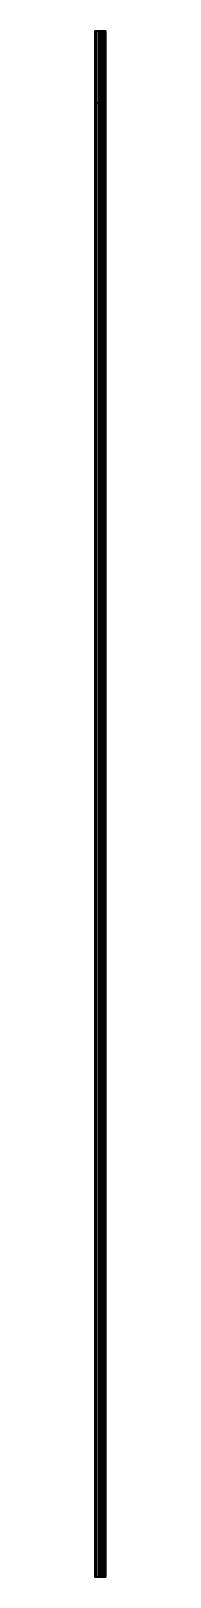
# Model space of a CAD drawing. Extents: x 358 to 401, y -5722 to 279.
import ezdxf

# ---------------------------------------------------------------- set-up
doc = ezdxf.new("R2010")
doc.units = 0
doc.layers.get('0').update_dxf_attribs({"linetype": 'CONTINUOUS'})
doc.layers.add('LAYER1', color=1, linetype='CONTINUOUS')

msp = doc.modelspace()

# ---------------------------------------------------------------- linework, layer by layer
at = {"extrusion": (0, -1, 1e-16)}
msp.add_lwpolyline([(389.9, 0, -0.414214), (391.4, -1.5), (391.4, -8.5, 1), (394.2, -8.5), (394.2, -1.5, -0.414214), (395.7, 0), (400.8, 0), (400.8, -1, -0.414214), (399.8, -2), (396.8, -2, 0.414214), (395.8, -3), (395.8, -8.5, -0.267949), (394.3, -11.1, 0.267949), (394.1, -11.5), (394.1, -16.5, 0.414214), (395.6, -18), (399.8, -18, -0.414214), (400.8, -19), (400.8, -35, -1), (398.9, -35), (398.9, -24), (396.3, -23), (396.3, -22), (398.9, -22), (398.9, -19.5), (380.8, -19.5), (380.8, -22), (383.3, -22), (383.3, -23), (380.8, -24), (380.8, -33.1, -1), (378.9, -33.1), (378.9, -18), (378.9, -6.5), (376.3, -5.5), (376.3, -4.5), (378.9, -4.5), (378.9, -2), (360.8, -2), (360.8, -4.5), (363.3, -4.5), (363.3, -5.5), (360.8, -6.5), (360.8, -16.3, -1), (359.3, -16.3), (359.3, -2), (358.1, -0.8), (358.1, 2), (359.3, 2), (359.3, 0), (361.8, 0), (362.3, -0.5), (377.3, -0.5), (377.8, 0), (380.3, 0), (380.3, -18), (390.1, -18, 0.414214), (391.6, -16.5), (391.6, -11.5, 0.267949), (391.3, -11.1, -0.267949), (389.8, -8.5), (389.8, -2), (389.3, -2, -0.414214), (388.3, -1), (388.3, 0)], format="xyb", close=True, dxfattribs=at)
msp.add_lwpolyline([(389.9, 0, -0.414214), (391.4, -1.5), (391.4, -8.5, 1), (394.2, -8.5), (394.2, -1.5, -0.414214), (395.7, 0), (400.8, 0), (400.8, -1, -0.414214), (399.8, -2), (396.8, -2, 0.414214), (395.8, -3), (395.8, -8.5, -0.267949), (394.3, -11.1, 0.267949), (394.1, -11.5), (394.1, -16.5, 0.414214), (395.6, -18), (399.8, -18, -0.414214), (400.8, -19), (400.8, -35, -1), (398.9, -35), (398.9, -24), (396.3, -23), (396.3, -22), (398.9, -22), (398.9, -19.5), (380.8, -19.5), (380.8, -22), (383.3, -22), (383.3, -23), (380.8, -24), (380.8, -33.1, -1), (378.9, -33.1), (378.9, -18), (378.9, -6.5), (376.3, -5.5), (376.3, -4.5), (378.9, -4.5), (378.9, -2), (360.8, -2), (360.8, -4.5), (363.3, -4.5), (363.3, -5.5), (360.8, -6.5), (360.8, -16.3, -1), (359.3, -16.3), (359.3, -2), (358.1, -0.8), (358.1, 2), (359.3, 2), (359.3, 0), (361.8, 0), (362.3, -0.5), (377.3, -0.5), (377.8, 0), (380.3, 0), (380.3, -18), (390.1, -18, 0.414214), (391.6, -16.5), (391.6, -11.5, 0.267949), (391.3, -11.1, -0.267949), (389.8, -8.5), (389.8, -2), (389.3, -2, -0.414214), (388.3, -1), (388.3, 0)], format="xyb", close=True, dxfattribs=at)
at = {"layer": 'LAYER1'}
for p, q in [((391, 278.5, -0.4), (388.6, -5721.5, -1.7)), ((391, -5721.5, -0.4), (391, 278.5, -0.4)), ((359.6, -5721.5, -16.8), (359.3, -5721.5, -16.3))]:
    msp.add_line(p, q, dxfattribs=at)
for points in [[(358.1, 278.5, -0.8), (359.3, 278.5, -2), (359.3, 278.5, 2), (358.1, 278.5, 2)], [(359.3, -5721.5, 2), (358.1, -5721.5, 2), (358.1, 278.5, 2), (359.3, 278.5, 2)], [(358.1, 278.5, -0.8), (359.3, 278.5, -2), (359.3, -5721.5, -9.1), (359.3, -5721.5, -2)], [(358.1, -5721.5, -0.8), (358.1, -5721.5, 2), (358.1, 278.5, 2), (358.1, 278.5, -0.8)], [(360.1, 278.5), (359.3, 278.5), (359.3, 278.5, -16.3), (360.1, 278.5, -17)], [(359.3, 278.5), (359.3, 278.5, 2), (359.3, -5721.5, 2), (359.3, -5721.5)], [(361.8, -5721.5), (359.3, -5721.5, 0), (359.3, 278.5), (361.8, 278.5)], [(359.3, -5721.5, -2), (359.3, -5721.5, -16.3), (359.3, 278.5, -16.3), (359.3, 278.5, -2)], [(359.3, 278.5, -16.3), (359.7, 278.5, -16.8), (359.6, -5721.5, -16.8), (359.3, -5721.5, -16.3)], [(359.6, -5721.5, -16.8), (359.7, -5721.5, -16.9), (359.7, 278.5, -16.8), (359.3, 278.5, -16.3)], [(359.3, 278.5, -16.3), (360.8, 278.5, -16.3), (360.8, 278.5, -2), (359.3, 278.5, -2)], [(360.1, 278.5, -17), (359.7, 278.5, -16.8), (359.4, 278.5, -16.3), (360.1, 278.5, -16.3)], [(359.7, 278.5, -16.8), (360.1, 278.5, -17), (360.1, -5721.5, -17), (359.7, -5721.5, -16.9)], [(361.8, 278.5, -2), (360.1, 278.5, -2), (360.1, 278.5), (361.8, 278.5)], [(360.8, 278.5, -2), (360.8, 278.5, -16.3), (360.1, 278.5, -17), (360.1, 278.5, -2)], [(360.1, 278.5, -17), (360.1, 278.5, -17), (360.1, 278.5, -16.3), (360.8, 278.5, -16.3)], [(360.1, 278.5, -17), (360.6, 278.5, -16.8), (360.8, 278.5, -16.3), (360.1, 278.5, -17)], [(360.1, 278.5, -17), (360.6, 278.5, -16.8), (360.6, -5721.5, -16.8), (360.4, -5721.5, -16.9)], [(360.1, -5721.5, -17), (360.4, -5721.5, -16.9), (360.4, 278.5, -16.9), (360.1, 278.5, -17)], [(360.7, 278.5, -16.7), (360.8, 278.5, -16.4), (360.8, 278.5, -16.3), (360.7, 278.5, -16.7)], [(360.8, 278.5, -6.5), (363.3, 278.5, -5.5), (363.3, 278.5, -4.5), (360.8, 278.5, -4.5)], [(360.8, 278.5, -4.5), (363.3, 278.5, -4.5), (363.3, -5721.5, -4.5), (360.8, -5721.5, -4.5)], [(360.8, -5721.5, -16.3), (360.8, -5721.5, -11.4), (360.8, 278.5, -11.4), (360.8, 278.5, -16.3)], [(360.8, 278.5, -11.4), (360.8, 278.5, -6.5), (360.8, -5721.5, -6.5), (360.8, -5721.5, -11.4)], [(378.9, 278.5, -2), (360.8, 278.5, -2), (360.8, -5721.5, -2), (378.9, -5721.5, -2)], [(360.8, -5721.5, -6.5), (363.3, -5721.5, -5.5), (360.8, 278.5, -6.5), (363.3, 278.5, -5.5)], [(360.8, -5721.5, -4.5), (360.8, -5721.5, -2), (360.8, 278.5, -2), (360.8, 278.5, -4.5)], [(360.8, -5721.5, -2), (377.8, -5721.5, -2), (377.3, 278.5, -0.5), (362.3, 278.5, -0.5)], [(362.3, 278.5, -0.5), (361.8, 278.5), (361.8, 278.5, -2), (362.3, 278.5, -2)], [(362.3, -5721.5, -0.5), (361.8, -5721.5), (361.8, 278.5), (362.3, 278.5, -0.5)], [(362.3, 278.5, -2), (361.8, 278.5, -2), (361.8, 278.5), (362.3, 278.5, -0.5)], [(377.3, 278.5, -2), (377.3, 278.5, -0.5), (362.3, 278.5, -0.5), (362.3, 278.5, -2)], [(362.3, 278.5, -0.5), (369.8, 278.5, -0.5), (369.8, -5721.5, -0.5), (362.3, -5721.5, -0.5)], [(377.3, 278.5, -2), (377.3, 278.5, -0.5), (362.3, 278.5, -0.5), (362.3, 278.5, -2)], [(363.3, -5721.5, -5.5), (363.3, -5721.5, -4.5), (363.3, 278.5, -4.5), (363.3, 278.5, -5.5)], [(369.8, -5721.5, -0.5), (377.3, -5721.5, -0.5), (377.3, 278.5, -0.5), (369.8, 278.5, -0.5)], [(377.3, -5721.5, -0.5), (369.8, -5721.5, -0.5), (369.8, 278.5, -0.5), (377.3, 278.5, -0.5)], [(378.9, 278.5, -6.5), (378.9, 278.5, -4.5), (376.3, 278.5, -4.5), (376.3, 278.5, -5.5)], [(376.3, 278.5, -5.5), (376.3, 278.5, -4.5), (376.3, -5721.5, -4.5), (376.3, -5721.5, -5.5)], [(378.9, -5721.5, -6.5), (376.3, -5721.5, -5.5), (376.3, 278.5, -5.5), (378.9, 278.5, -6.5)], [(376.3, 278.5, -4.5), (378.9, 278.5, -4.5), (378.9, -5721.5, -4.5), (376.3, -5721.5, -4.5)], [(376.3, 278.5, -5.5), (378.9, 278.5, -6.5), (378.9, 278.5, -4.5), (376.3, 278.5, -4.5)], [(376.3, 278.5, -5.5), (376.3, 278.5, -4.5), (376.3, -5721.5, -4.5), (376.3, -5721.5, -5.5)], [(378.9, -5721.5, -6.5), (376.3, -5721.5, -5.5), (376.3, 278.5, -5.5), (378.9, 278.5, -6.5)], [(376.3, 278.5, -4.5), (378.9, 278.5, -4.5), (378.9, -5721.5, -4.5), (376.3, -5721.5, -4.5)], [(377.3, 278.5, -2), (377.3, 278.5, -0.5), (377.3, -5721.5, -0.5), (377.2, -5721.5, -2)], [(377.8, 278.5, -2), (377.3, 278.5, -2), (377.3, 278.5, -0.5), (377.8, 278.5)], [(377.3, 278.5, -0.5), (377.8, 278.5), (377.8, -5721.5), (377.3, -5721.5, -0.5)], [(377.8, 278.5, -2), (377.3, 278.5, -2), (377.3, 278.5, -0.5), (377.8, 278.5)], [(380.3, 278.5, -2), (380.3, 278.5), (377.8, 278.5), (377.8, 278.5, -2)], [(378.9, 278.5, -33.4), (378.8, 278.5, -33.1), (379.1, 278.5, -33.1), (378.9, 278.5, -33.4)], [(378.8, -5721.5, -33.1), (378.9, -5721.5, -25.5), (378.9, 278.5, -25.5), (378.8, 278.5, -33)], [(378.8, 278.5, -33.1), (380.8, 278.5, -33.1), (380.8, 278.5, -25.5), (378.9, 278.5, -25.5)], [(378.8, -5721.5, -33.1), (378.9, -5721.5, -18), (378.9, 278.5, -18), (378.8, 278.5, -33.1)], [(379.1, 278.5, -33.7), (378.8, 278.5, -33.1), (378.9, -5721.5, -33.1), (378.9, -5721.5, -33.4)], [(379.1, 278.5, -33.7), (378.9, 278.5, -33.4), (379.1, 278.5, -33.1), (379.4, 278.5, -33.1)], [(378.9, 278.5, -25.5), (380.8, 278.5, -25.5), (380.8, 278.5, -18), (378.9, 278.5, -18)], [(380.3, 278.5, -18), (378.9, 278.5, -18), (378.9, 278.5, -2), (380.3, 278.5, -2)], [(378.9, -5721.5, -18), (378.9, -5721.5, -6.5), (378.9, 278.5, -6.5), (378.9, 278.5, -18)], [(378.9, 278.5, -18), (380.3, 278.5, -18), (380.3, 278.5, -2), (378.9, 278.5, -2)], [(378.9, -5721.5, -33.4), (379.1, -5721.5, -33.7), (379.1, 278.5, -33.7), (379.4, 278.5, -34)], [(378.9, -5721.5, -4.5), (378.9, -5721.5, -2), (378.9, 278.5, -2), (378.9, 278.5, -4.5)], [(380.5, -5721.5, -33.8), (380.7, -5721.5, -33.5), (379.4, 278.5, -33.1), (379, 278.5, -33.1)], [(379.4, 278.5, -34), (379.1, 278.5, -33.7), (379.4, 278.5, -33.1), (379.8, 278.5, -33.1)], [(380.3, 278.5), (379.1, 278.5), (379.1, -5721.5), (380.3, -5721.5)], [(379.1, 278.5, -33.7), (379.4, 278.5, -34), (379.4, -5721.5, -34), (379.8, -5721.5, -34)], [(379.4, 278.5, -34), (379.9, 278.5, -34), (379.8, -5721.5, -34), (379.4, -5721.5, -34)], [(379.9, 278.5, -34), (379.8, 278.5, -34), (379.8, 278.5, -33.1), (380.3, 278.5, -33.1)], [(379.8, -5721.5, -34), (380.3, -5721.5, -33.9), (380.3, 278.5, -33.9), (379.9, 278.5, -34)], [(379.9, 278.5, -34), (379.9, 278.5, -34), (380.3, 278.5, -33.1), (380.8, 278.5, -33.1)], [(379.9, 278.5, -34), (379.9, 278.5, -34), (380.8, 278.5, -33.1), (380.7, 278.5, -33.4)], [(379.9, 278.5, -34), (379.9, 278.5, -34), (380.7, 278.5, -33.4), (380.3, 278.5, -33.9)], [(380.3, 278.5, -33.9), (380.5, 278.5, -33.7), (380.6, 278.5, -33.6), (380.3, 278.5, -33.9)], [(380.3, -5721.5, -18), (380.3, -5721.5), (380.3, 278.5), (380.3, 278.5, -18)], [(380.3, -5721.5, -18), (390.1, -5721.5, -18), (390.1, 278.5, -18), (380.3, 278.5, -18)], [(380.5, -5721.5, -33.8), (380.3, -5721.5, -33.9), (380.5, 278.5, -33.8), (380.7, 278.5, -33.5)], [(380.5, 278.5, -33.7), (380.7, 278.5, -33.4), (380.6, 278.5, -33.6), (380.5, 278.5, -33.7)], [(380.8, 278.5, -33.1), (380.7, 278.5, -33.5), (380.7, -5721.5, -33.5), (380.5, -5721.5, -33.8)], [(380.8, 278.5, -19.5), (380.8, 278.5, -18), (390.1, 278.5, -18), (389.8, 278.5, -19.5)], [(398.9, -5721.5, -19.5), (380.8, -5721.5, -19.5), (380.8, 278.5, -19.5), (398.9, 278.5, -19.5)], [(380.8, 278.5, -19.5), (385.8, 278.5, -19.5), (390.1, -5721.5, -19.5), (390.1, -5721.5, -18)], [(380.8, 278.5, -19.5), (385.8, 278.5, -19.5), (390.1, -5721.5, -19.5), (390.1, -5721.5, -18)], [(380.8, 278.5, -24), (383.3, 278.5, -23), (383.3, 278.5, -22), (380.8, 278.5, -22)], [(380.8, 278.5, -24), (382.1, 278.5, -23.5), (382.1, -5721.5, -23.5), (383.3, -5721.5, -23)], [(382.1, -5721.5, -23.5), (380.8, -5721.5, -24), (380.8, 278.5, -24), (383.3, 278.5, -23)], [(380.8, 278.5, -24), (380.8, 278.5, -25.5), (380.8, -5721.5, -25.5), (380.8, -5721.5, -24)], [(380.8, 278.5, -25.5), (380.8, 278.5, -28.5), (380.8, -5721.5, -28.5), (380.8, -5721.5, -25.5)], [(380.8, -5721.5, -24), (380.8, -5721.5, -33), (380.8, 278.5, -33.1), (380.8, 278.5, -25.5)], [(380.8, 278.5, -24), (380.8, 278.5, -33), (380.8, -5721.5, -33), (380.8, -5721.5, -24)], [(383.3, 278.5, -22), (380.8, 278.5, -22), (380.8, -5721.5, -22), (383.3, -5721.5, -22)], [(398.9, -5721.5, -19.5), (380.8, -5721.5, -19.5), (380.8, 278.5, -19.5), (398.9, 278.5, -19.5)], [(380.8, 278.5, -19.5), (389.8, 278.5, -19.5), (390.1, 278.5, -18), (380.8, 278.5, -18)], [(380.8, -5721.5, -22), (380.8, -5721.5, -19.5), (380.8, 278.5, -19.5), (380.8, 278.5, -22)], [(383.3, 278.5, -23), (383.3, 278.5, -22), (383.3, -5721.5, -22), (383.3, -5721.5, -23)], [(385.8, 278.5, -19.5), (389.8, 278.5, -19.5), (389.8, -5721.5, -19.5), (385, -5721.5, -19.5)], [(388.3, 278.5), (389.9, 278.5), (389.9, -5721.5), (388.3, -5721.5)], [(388.3, 278.5, 0), (388.3, 278.5, -1), (388.3, -5721.5, -1), (388.3, -5721.5)], [(388.3, -5721.5, -1), (388.6, -5721.5, -1.7), (388.6, 278.5, -1.7), (388.3, 278.5, -1)], [(388.3, 278.5), (389.9, 278.5), (389.8, 278.5, -2), (388.6, 278.5, -1.7)], [(388.3, -5721.5), (389.9, -5721.5), (389.9, 278.5, 0), (389.4, 278.5)], [(388.3, 278.5, 0), (389.9, 278.5), (389.4, -5721.5), (388.3, -5721.5)], [(388.6, 278.5, -1.7), (388.3, 278.5, 0), (388.3, 278.5, -1), (388.6, 278.5, -1.7)], [(388.3, 278.5, -1), (388.3, 278.5, 0), (388.3, -5721.5), (388.3, -5721.5, -1)], [(388.3, -5721.5, -1), (388.6, -5721.5, -1.7), (388.6, 278.5, -1.7), (388.3, 278.5, -1)], [(388.6, 278.5, -1.7), (388.3, 278.5, 0), (388.3, 278.5, -1), (388.6, 278.5, -1.7)], [(388.3, 278.5, 0), (389.4, 278.5, 0), (388.3, -5721.5), (389.4, -5721.5)], [(389.8, -5721.5, -2), (388.6, -5721.5, -1.7), (388.6, 278.5, -1.7), (389.8, 278.5, -2)], [(389.9, -5721.5), (389.4, -5721.5), (389.4, 278.5), (389.9, 278.5)], [(389.8, -5721.5, -5.2), (389.8, -5721.5, -2), (389.8, 278.5, -2), (389.8, 278.5, -5.2)], [(390.2, 278.5, -10), (389.8, 278.5, -8.5), (389.8, -5721.5, -8.5), (390.2, -5721.5, -10)], [(389.8, -5721.5, -8.5), (389.8, -5721.5, -5.3), (395.7, 278.5), (398.3, 278.5, 0)], [(389.8, 278.5, -8.5), (389.8, 278.5, -2), (389.8, -5721.5, -2), (389.8, -5721.5, -8.5)], [(390.2, 278.5, -10), (391.3, 278.5, -11.1), (389.8, -5721.5, -8.5), (390.2, -5721.5, -10)], [(391.4, 278.5, -8.8), (389.8, 278.5, -8.5), (389.8, 278.5, -2), (391.4, 278.5, -1.5)], [(390.2, 278.5, -10), (391.5, 278.5, -11.3), (391.4, 278.5, -8.8), (389.8, 278.5, -8.5)], [(389.8, 278.5, -19.5), (392.3, 278.5, -19.5), (393.4, 278.5, -17.7), (390.1, 278.5, -18)], [(391.4, 278.5, -1.5), (389.8, 278.5, -2), (389.9, 278.5, 0), (391.4, 278.5, -1.5)], [(389.8, -5721.5, -8.5), (389.8, -5721.5, -2), (389.8, 278.5, -2), (389.8, 278.5, -8.5)], [(389.9, 278.5), (391, 278.5, -0.4), (391, -5721.5, -0.4), (389.9, -5721.5)], [(389.9, -5721.5), (391, -5721.5, -0.4), (391, 278.5, -0.4), (389.9, 278.5)], [(391.1, -5721.5, -17.6), (390.1, -5721.5, -18), (390.1, 278.5, -18), (391.1, 278.5, -17.6)], [(393.4, 278.5, -17.7), (391.1, 278.5, -17.6), (390.1, 278.5, -18), (393.4, 278.5, -17.7)], [(390.1, 278.5, -18), (391.1, 278.5, -17.6), (391.1, -5721.5, -17.6), (390.1, -5721.5, -18)], [(391.6, -5721.5, -11.5), (390.2, -5721.5, -10), (390.2, 278.5, -10), (391.5, 278.5, -11.3)], [(391, 278.5, -0.4), (391.4, 278.5, -1.5), (391.4, -5721.5, -1.5), (391, -5721.5, -0.4)], [(391, 278.5, -0.4), (391.4, 278.5, -1.5), (391.4, -5721.5, -1.5), (391, -5721.5, -0.4)], [(391.1, 278.5, -17.6), (391.6, 278.5, -16.5), (391.6, -5721.5, -16.5), (391.1, -5721.5, -17.6)], [(394.1, 278.5, -16.5), (391.1, 278.5, -17.6), (391.1, 278.5, -17.6), (393.4, 278.5, -17.7)], [(394.1, 278.5, -16.5), (391.6, 278.5, -16.5), (391.1, 278.5, -17.6), (394.1, 278.5, -16.5)], [(391.1, -5721.5, -17.6), (391.6, -5721.5, -16.5), (391.6, 278.5, -16.5), (391.1, 278.5, -17.6)], [(392.8, 278.5, -9.9), (391.4, 278.5, -8.8), (391.4, -5721.5, -8.8), (392.8, -5721.5, -9.9)], [(391.4, -5721.5, -8.8), (391.4, -5721.5, -1.5), (391.4, 278.5, -1.5), (391.4, 278.5, -8.8)], [(391.6, 278.5, -11.5), (392.8, 278.5, -11.5), (392.8, 278.5, -9.9), (391.4, 278.5, -8.8)], [(392.8, -5721.5, -9.9), (391.4, -5721.5, -8.8), (391.4, 278.5, -8.8), (392.8, 278.5, -9.9)], [(394.1, 278.5, -16.5), (391.6, 278.5, -16.5), (391.6, 278.5, -11.5), (394.1, 278.5, -11.5)], [(394.1, 278.5, -16.5), (391.6, 278.5, -16.5), (391.6, 278.5, -11.5), (394.1, 278.5, -11.5)], [(391.6, 278.5, -16.5), (391.6, 278.5, -11.5), (391.6, -5721.5, -11.5), (391.6, -5721.5, -16.5)], [(394.5, 278.5, -17.6), (394.1, 278.5, -16.5), (392.3, 278.5, -19.5), (393.5, 278.5, -19.5)], [(392.8, -5721.5, -9.9), (394.2, -5721.5, -8.7), (394.1, 278.3, -11.5), (392.8, 278.5, -9.9)], [(394.2, 278.5, -8.7), (394.1, 278.5, -11.5), (392.8, 278.5, -11.5), (392.8, 278.5, -9.9)], [(392.8, 278.5, -9.9), (394.2, 278.5, -8.7), (394.2, -5721.5, -8.7), (392.8, -5721.5, -9.9)], [(394.5, 278.5, -17.6), (393.4, 278.5, -17.7), (394.1, 278.5, -16.5), (394.5, 278.5, -17.6)], [(394.5, 278.5, -17.6), (395.1, 278.5, -17.8), (394, 278.5, -19.5), (393.5, 278.5, -19.5)], [(394.8, 278.5, -19.5), (395.6, 278.5, -18), (395.1, 278.5, -17.8), (394, 278.5, -19.5)], [(394.5, -5721.5, -17.6), (394.1, -5721.5, -16.5), (394.1, 278.5, -16.5), (394.5, 278.5, -17.6)], [(394.1, -5721.5, -16.5), (394.1, -5721.5, -11.5), (394.1, 278.5, -11.5), (394.1, 278.5, -16.5)], [(394.1, -5721.5, -11.5), (394.2, -5721.5, -11.3), (394.2, 278.5, -11.3), (394.1, 278.5, -11.5)], [(395.4, 278.5, -10), (394.1, 278.5, -11.3), (394.2, 278.5, -8.7), (395.8, 278.5, -8.5)], [(394.2, 278.5, -11.3), (394.3, 278.5, -11.1), (394.3, -5721.5, -11.1), (394.2, -5721.5, -11.3)], [(394.2, -5721.5, -1.5), (394.7, -5721.5, -0.4), (394.7, 278.5, -0.4), (394.2, 278.5, -1.5)], [(394.2, 278.5, -5), (394.2, 278.5, -1.5), (395.8, -5721.5, -4.5), (395.8, -5721.5, -5.8)], [(394.2, -5721.5, -5), (394.2, -5721.5, -1.5), (394.2, 278.5, -1.5), (394.2, 278.5, -5)], [(395.4, 278.5, -10), (394.3, 278.5, -11.1), (394.3, -5721.5, -11.1), (394.2, -5721.5, -11.3)], [(394.2, 278.5, -5), (394.2, 278.5, -8.7), (394.2, -5721.5, -8.5), (394.2, -5721.5, -5)], [(396.1, 278.5, -2.3), (394.7, 278.5, -0.4), (394.2, 278.5, -1.5), (395.8, 278.5, -3)], [(394.2, 278.5, -8.7), (395.8, 278.5, -8.5), (395.8, 278.5, -3), (394.2, 278.5, -1.5)], [(394.3, -5721.5, -11.1), (395.4, -5721.5, -10), (395.4, 278.5, -10), (395.8, 278.5, -8.5)], [(395.6, -5721.5, -18), (394.5, -5721.5, -17.6), (394.5, 278.5, -17.6), (395.6, 278.5, -18)], [(395.7, 278.5), (394.7, 278.5, -0.4), (394.7, -5721.5, -0.4), (395.8, -5721.5, -0.1)], [(394.7, 278.5, -0.4), (395.7, 278.5, 0), (396.9, -5721.5, -2), (396.1, -5721.5, -2.3)], [(395.8, -5721.5, -0.1), (394.7, -5721.5, -0.4), (394.7, 278.5, -0.4), (395.7, 278.5, 0)], [(396.1, 278.5, -2.3), (396.9, 278.5, -2), (395.4, 278.5, -0.1), (394.7, 278.5, -0.4)], [(398.9, 278.5, -19.5), (399.8, 278.5, -18), (395.6, 278.5, -18), (394.8, 278.5, -19.5)], [(395.4, -5721.5, -10), (395.8, -5721.5, -8.5), (395.8, 278.5, -8.5), (395.4, 278.5, -10)], [(400.8, 278.5, 0), (396.6, 278.5, 0), (395.4, 278.5, -0.1), (396.9, 278.5, -2)], [(397.7, -5721.5, -18), (395.6, -5721.5, -18), (395.6, 278.5, -18), (397.7, 278.5, -18)], [(395.7, 278.5), (398.3, 278.5), (399.8, -5721.5, -2), (399, -5721.5, -2)], [(395.8, 278.5, -5.8), (395.8, 278.5, -8.5), (395.8, -5721.5, -8.5), (395.8, -5721.5, -5.8)], [(395.8, -5721.5, -5.8), (395.8, -5721.5, -3), (395.8, 278.5, -3), (396.1, 278.5, -2.3)], [(395.8, -5721.5, -3), (396.1, -5721.5, -2.3), (396.1, 278.5, -2.3), (396.8, 278.5, -2)], [(395.8, -5721.5, -0.1), (398.3, -5721.5), (398.3, 278.5, 0), (395.8, 278.5, -0.1)], [(398.9, 278.5, -22), (396.3, 278.5, -22), (396.3, -5721.5, -22), (398.9, -5721.5, -22)], [(396.3, -5721.5, -22), (396.3, -5721.5, -23), (396.3, 278.5, -23), (396.3, 278.5, -22)], [(396.3, 278.5, -23), (398.9, 278.5, -24), (398.9, 278.5, -22), (396.3, 278.5, -22)], [(398.9, -5721.5, -24), (396.3, -5721.5, -23), (396.3, 278.5, -23), (398.9, 278.5, -24)], [(398.9, 278.5, -22), (396.3, 278.5, -22), (396.3, -5721.5, -22), (398.9, -5721.5, -22)], [(396.3, 278.5, -23), (396.3, 278.5, -22), (396.3, -5721.5, -22), (396.3, -5721.5, -23)], [(398.3, 278.5, -2), (396.8, 278.5, -2), (396.8, -5721.5, -2), (398.3, -5721.5, -2)], [(400.8, 278.5, 0), (398.3, 278.5, -2), (396.8, 278.5, -2), (399.8, 278.5, -2)], [(398.3, 278.5, -2), (396.9, 278.5, -2), (400.8, 278.5, 0), (398.3, 278.5, -2)], [(399.8, -5721.5, -18), (397.7, -5721.5, -18), (397.7, 278.5, -18), (399.8, 278.5, -18)], [(399, -5721.5, -2), (398.3, -5721.5, -2), (398.3, 278.5, -2), (399.2, 278.5, -2)], [(398.3, -5721.5), (400.8, -5721.5, 0), (400.8, 278.5, 0), (398.3, 278.5, 0)], [(400.8, 278.5, -19), (398.9, 278.5, -19.5), (398.9, 278.5, -35), (400.8, 278.5, -35)], [(398.9, 278.5, -19.5), (399.8, 278.5, -18), (399.9, 278.5, -19.2), (399.8, 278.5, -18)], [(399, 278.5, -35.4), (398.9, 278.5, -35), (399.1, 278.5, -35), (399, 278.5, -35.4)], [(399, 278.5, -35.4), (399, -5721.5, -35.4), (398.9, -5721.5, -35)], [(398.9, -5721.5, -35), (398.9, -5721.5, -29.5), (398.9, 278.5, -29.5), (398.9, 278.5, -35)], [(398.9, -5721.5, -35), (398.9, -5721.5, -29.5), (398.9, 278.5, -29.5), (398.9, 278.5, -35)], [(398.9, -5721.5, -29.5), (398.9, -5721.5, -24), (398.9, 278.5, -24), (398.9, 278.5, -29.5)], [(398.9, 278.5, -35), (400.8, 278.5, -35), (400.8, 278.5, -19), (398.9, 278.5, -19.5)], [(398.9, 278.5, -35), (400.8, 278.5, -35), (400.8, 278.5, -19), (398.9, 278.5, -19.5)], [(398.9, -5721.5, -35), (398.9, -5721.5, -24), (398.9, 278.5, -24), (398.9, 278.5, -35)], [(398.9, 278.5, -22), (398.9, 278.5, -19.5), (398.9, -5721.5, -19.5), (398.9, -5721.5, -22)], [(399.2, 278.5, -2), (399.8, 278.5, -2), (399.8, -5721.5, -2), (399, -5721.5, -2)], [(399.1, 278.5, -35.7), (399, 278.5, -35.4), (399.1, 278.5, -35), (399.4, 278.5, -35)], [(399, -5721.5, -35.4), (399.1, -5721.5, -35.7), (399.2, 278.5, -35.7), (399, 278.5, -35.4)], [(399.4, 278.5, -35.9), (399.1, 278.5, -35.7), (399.4, 278.5, -35), (399.8, 278.5, -35)], [(400.6, -5721.5, -35.7), (400.8, -5721.5, -35.4), (399.4, 278.5, -35), (399.1, 278.5, -35)], [(399.2, 278.5, -35.7), (399.4, 278.5, -35.9), (399.4, -5721.5, -35.9), (399.9, -5721.5, -36)], [(399.9, 278.5, -36), (399.4, 278.5, -35.9), (399.8, 278.5, -35), (399.9, 278.5, -35)], [(399.4, 278.5, -35.9), (399.9, 278.5, -36), (399.9, -5721.5, -36), (399.4, -5721.5, -35.9)], [(400.5, -5721.5, -18.3), (399.8, -5721.5, -18), (399.8, 278.5, -18), (400.5, 278.5, -18.3)], [(400.5, 278.5, -18.3), (399.8, 278.5, -18), (399.9, 278.5, -19.3), (400.5, 278.5, -18.3)], [(399.8, -5721.5, -2), (400.5, -5721.5, -1.7), (400.5, 278.5, -1.7), (399.8, 278.5, -2)], [(399.8, 278.5, -2), (400.5, 278.5, -1.7), (400.8, 278.5, -1), (400.8, 278.5, 0)], [(400.8, 278.5, -19), (400.3, 278.5, -19.1), (399.9, 278.5, -19.3), (400.8, 278.5, -19)], [(400.8, 278.5, -19), (400.5, 278.5, -18.3), (399.9, 278.5, -19.3), (400.8, 278.5, -19)], [(399.9, 278.5, -36), (399.9, 278.5, -36), (399.9, 278.5, -35), (400.3, 278.5, -35)], [(399.9, 278.5, -36), (399.9, 278.5, -36), (400.3, 278.5, -35), (400.8, 278.5, -35)], [(399.9, 278.5, -36), (399.9, 278.5, -36), (400.8, 278.5, -35), (400.8, 278.5, -35.4)], [(399.9, 278.5, -36), (399.9, 278.5, -36), (400.8, 278.5, -35.4), (400.3, 278.5, -35.9)], [(400.3, 278.5, -35.9), (400.6, 278.5, -35.7), (400.6, 278.5, -35.6), (400.3, 278.5, -35.9)], [(400.6, -5721.5, -35.7), (400.4, -5721.5, -35.9), (400.6, 278.5, -35.7), (400.7, 278.5, -35.4)], [(400.8, -5721.5, -19), (400.5, -5721.5, -18.3), (400.5, 278.5, -18.3), (400.8, 278.5, -19)], [(400.5, 278.5, -1.7), (400.8, 278.5, -1), (400.8, -5721.5, -1), (400.5, -5721.5, -1.7)], [(400.7, 278.5, -35.4), (400.6, 278.5, -35.7), (400.5, -5721.5, -35.7), (400.8, -5721.5, -35.4)], [(400.5, 278.5, -18.3), (400.8, 278.5, -19), (400.8, -5721.5, -19), (400.5, -5721.5, -18.3)], [(400.6, 278.5, -35.7), (400.8, 278.5, -35.4), (400.6, 278.5, -35.6), (400.6, 278.5, -35.7)], [(400.8, 278.5, -35), (400.8, 278.5, -35.4), (400.8, -5721.5, -35.4), (400.6, -5721.5, -35.7)], [(400.8, 278.5, -27), (400.8, 278.5, -24), (400.8, -5721.5, -24), (400.8, -5721.5, -27)], [(400.8, 278.5, -24), (400.8, 278.5, -19), (400.8, -5721.5, -21.3), (400.8, -5721.5, -24)], [(400.8, -5721.5, -21.3), (400.8, -5721.5, -19), (400.8, 278.5, -19), (400.8, 278.5, -24)], [(400.8, -5721.5, -1), (400.8, -5721.5, -0.5), (400.8, 278.5, -0.5), (400.8, 278.5, -1)], [(400.8, 278.5, -0.5), (400.8, 278.5, 0), (400.8, -5721.5), (400.8, -5721.5, -0.5)], [(400.8, 278.5, -35.4), (400.8, 278.5, -35), (400.8, 278.5, -35.1), (400.8, 278.5, -35.4)], [(400.8, 278.5, -19), (400.8, 278.5, -35), (400.8, -5721.5, -35), (400.8, -5721.5, -21.3)], [(400.8, 278.5, -35), (400.8, 278.5, -19), (400.8, -5721.5, -19), (400.8, -5721.5, -35)], [(359.3, -5721.5), (359.3, -5721.5, 2), (358.1, -5721.5, 2), (358.1, -5721.5, 0.6)], [(358.1, -5721.5, -0.8), (358.1, -5721.5, 0.6), (359.3, -5721.5), (359.3, -5721.5, -2)], [(359.3, -5721.5), (360.6, -5721.5), (360.8, -5721.5, -2), (359.3, -5721.5, -2)], [(359.3, -5721.5, -2), (360.8, -5721.5, -2), (360.8, -5721.5, -16.3), (359.3, -5721.5, -16.3)], [(360, -5721.5, -17), (359.7, -5721.5, -16.9), (359.3, -5721.5, -16.3), (359.8, -5721.5, -16.3)], [(359.7, -5721.5, -16.9), (359.6, -5721.5, -16.8), (359.3, -5721.5, -16.3), (359.4, -5721.5, -16.3)], [(360.8, -5721.5, -16.3), (359.3, -5721.5, -16.3), (359.3, -5721.5, -2), (360.8, -5721.5, -2)], [(360.1, -5721.5, -17), (360, -5721.5, -17), (359.8, -5721.5, -16.3), (360.3, -5721.5, -16.3)], [(360.1, -5721.5, -17), (360.1, -5721.5, -17), (360.3, -5721.5, -16.3), (360.8, -5721.5, -16.3)], [(360.1, -5721.5, -17), (360.6, -5721.5, -16.8), (360.8, -5721.5, -16.3), (360.1, -5721.5, -17)], [(360.1, -5721.5, -17), (360.4, -5721.5, -16.9), (360.4, -5721.5, -16.9), (360.1, -5721.5, -17)], [(361.8, -5721.5, -2), (361.8, -5721.5), (360.6, -5721.5), (360.8, -5721.5, -2)], [(360.6, -5721.5, -16.8), (360.7, -5721.5, -16.7), (360.8, -5721.5, -16.3), (360.6, -5721.5, -16.8)], [(360.7, -5721.5, -16.7), (360.8, -5721.5, -16.3), (360.7, -5721.5, -16.7), (360.8, -5721.5, -16.3)], [(360.7, -5721.5, -16.7), (360.8, -5721.5, -16.4), (360.8, -5721.5, -16.3), (360.7, -5721.5, -16.7)], [(360.8, -5721.5, -6.5), (360.8, -5721.5, -4.5), (363.3, -5721.5, -4.5), (363.3, -5721.5, -5.5)], [(360.8, -5721.5, -6.5), (360.8, -5721.5, -4.5), (363.3, -5721.5, -4.5), (363.3, -5721.5, -5.5)], [(361.8, -5721.5), (362.3, -5721.5, -0.5), (362.3, -5721.5, -2), (361.8, -5721.5, -2)], [(369.8, -5721.5, -2), (369.8, -5721.5, -0.5), (362.3, -5721.5, -0.5), (362.3, -5721.5, -2)], [(377.2, -5721.5, -2), (377.3, -5721.5, -0.5), (369.8, -5721.5, -0.5), (369.8, -5721.5, -2)], [(369.8, -5721.5, -2), (369.8, -5721.5, -0.5), (377.3, -5721.5, -0.5), (377.2, -5721.5, -2)], [(378.9, -5721.5, -6.5), (378.9, -5721.5, -4.5), (376.3, -5721.5, -4.5), (376.3, -5721.5, -5.5)], [(378.9, -5721.5, -6.5), (376.3, -5721.5, -5.5), (376.3, -5721.5, -4.5), (378.9, -5721.5, -4.5)], [(377.3, -5721.5, -0.5), (377.8, -5721.5), (377.8, -5721.5, -2), (377.2, -5721.5, -2)], [(377.8, -5721.5, -2), (377.2, -5721.5, -2), (377.3, -5721.5, -0.5), (377.8, -5721.5, 0)], [(377.8, -5721.5, -2), (377.8, -5721.5), (380.3, -5721.5), (380.3, -5721.5, -2)], [(378.9, -5721.5, -33.4), (378.8, -5721.5, -33.1), (379.1, -5721.5, -33.1), (378.9, -5721.5, -33.4)], [(379.1, -5721.5, -33.7), (378.9, -5721.5, -33.4), (379.1, -5721.5, -33.1), (379.4, -5721.5, -33.1)], [(380.8, -5721.5, -33), (380.8, -5721.5, -19.5), (378.9, -5721.5, -19.5), (378.9, -5721.5, -33)], [(378.9, -5721.5, -19.5), (378.9, -5721.5, -18), (390.1, -5721.5, -18), (390.1, -5721.5, -19.5)], [(380.3, -5721.5, -18), (378.9, -5721.5, -18), (378.9, -5721.5, -2), (380.3, -5721.5, -2)], [(378.9, -5721.5, -18), (378.9, -5721.5, -19.5), (378.9, -5721.5, -18), (390.1, -5721.5, -18)], [(380.3, -5721.5, -18), (378.9, -5721.5, -18), (378.9, -5721.5, -2), (380.3, -5721.5, -2)], [(379.4, -5721.5, -34), (379.1, -5721.5, -33.7), (379.4, -5721.5, -33.1), (379.8, -5721.5, -33.1)], [(379.9, -5721.5, -34), (379.8, -5721.5, -34), (379.8, -5721.5, -33.1), (380.3, -5721.5, -33.1)], [(379.9, -5721.5, -34), (379.9, -5721.5, -34), (380.3, -5721.5, -33.1), (380.8, -5721.5, -33)], [(379.9, -5721.5, -34), (379.9, -5721.5, -34), (380.8, -5721.5, -33.1), (380.7, -5721.5, -33.4)], [(379.9, -5721.5, -34), (379.9, -5721.5, -34), (380.7, -5721.5, -33.4), (380.3, -5721.5, -33.9)], [(380.3, -5721.5, -33.9), (380.5, -5721.5, -33.7), (380.6, -5721.5, -33.6), (380.3, -5721.5, -33.9)], [(380.5, -5721.5, -33.7), (380.7, -5721.5, -33.4), (380.6, -5721.5, -33.6), (380.5, -5721.5, -33.7)], [(383.3, -5721.5, -23), (383.3, -5721.5, -22), (380.8, -5721.5, -22), (380.8, -5721.5, -24)], [(388.3, -5721.5), (389.9, -5721.5), (389.8, -5721.5, -2), (388.6, -5721.5, -1.7)], [(388.6, -5721.5, -1.7), (388.3, -5721.5, -1), (388.3, -5721.5), (388.6, -5721.5, -1.7)], [(391.5, -5721.5, -8.8), (389.8, -5721.5, -8.5), (389.8, -5721.5, -2), (391.4, -5721.5, -1.5)], [(391.6, -5721.5, -11.5), (390.2, -5721.5, -10), (389.8, -5721.5, -8.5), (391.5, -5721.5, -8.8)], [(391.4, -5721.5, -1.5), (391, -5721.5, -0.4), (389.9, -5721.5), (389.8, -5721.5, -2)], [(390.1, -5721.5, -18), (391.1, -5721.5, -17.6), (391.1, -5721.5, -19.5), (390.1, -5721.5, -19.5)], [(391.1, -5721.5, -19.5), (395.8, -5721.5, -19.5), (395.8, -5721.5, -18), (391.1, -5721.5, -17.6)], [(394.1, -5721.5, -16.5), (391.1, -5721.5, -17.6), (391.1, -5721.5, -17.6), (392.7, -5721.5, -17.7)], [(391.1, -5721.5, -17.6), (391.6, -5721.5, -16.5), (394.1, -5721.5, -16.5), (391.1, -5721.5, -17.6)], [(391.6, -5721.5, -11.5), (392.8, -5721.5, -11.5), (392.8, -5721.5, -9.9), (391.4, -5721.5, -8.8)], [(394.1, -5721.5, -16.5), (391.6, -5721.5, -16.5), (391.6, -5721.5, -11.5), (394.1, -5721.5, -11.5)], [(394.5, -5721.5, -17.9), (392.7, -5721.5, -17.7), (394.1, -5721.5, -16.5), (394.5, -5721.5, -17.9)], [(394.2, -5721.5, -8.7), (394.1, -5721.5, -11.5), (392.8, -5721.5, -11.5), (392.8, -5721.5, -9.9)], [(394.5, -5721.5, -17.9), (394.1, -5721.5, -16.5), (394.5, -5721.5, -17.6), (394.5, -5721.5, -17.9)], [(394.2, -5721.5, -8.7), (395.8, -5721.5, -8.5), (395.8, -5721.5, -3), (394.2, -5721.5, -1.5)], [(396.1, -5721.5, -2.3), (394.7, -5721.5, -0.4), (394.2, -5721.5, -1.5), (395.8, -5721.5, -3)], [(395.6, -5721.5, -18), (394.5, -5721.5, -17.6), (394.5, -5721.5, -17.9), (395.6, -5721.5, -18)], [(396.9, -5721.5, -2), (395.8, -5721.5, -0.1), (394.7, -5721.5, -0.4), (396.1, -5721.5, -2.3)], [(395.8, -5721.5, -18), (395.8, -5721.5, -19.5), (398.9, -5721.5, -19.5), (399.6, -5721.5, -18)], [(400.8, -5721.5, 0), (396.6, -5721.5), (395.8, -5721.5, -0.1), (396.9, -5721.5, -2)], [(396.3, -5721.5, -22), (396.3, -5721.5, -23), (398.9, -5721.5, -24), (398.9, -5721.5, -22)], [(400.8, -5721.5, 0), (398.3, -5721.5, -2), (396.8, -5721.5, -2), (399.8, -5721.5, -2)], [(399.8, -5721.5, -2), (398.3, -5721.5, -2), (400.8, -5721.5, 0), (399.8, -5721.5, -2)], [(399, -5721.5, -35.4), (398.9, -5721.5, -35), (399.1, -5721.5, -35), (399, -5721.5, -35.4)], [(400.8, -5721.5, -35), (398.9, -5721.5, -35), (398.9, -5721.5, -24), (400.8, -5721.5, -24)], [(400.8, -5721.5, -24), (400.8, -5721.5, -19), (398.9, -5721.5, -19.5), (398.9, -5721.5, -24)], [(398.9, -5721.5, -19.5), (399.6, -5721.5, -18), (400.5, -5721.5, -18.3), (400.8, -5721.5, -19)], [(399.1, -5721.5, -35.7), (399, -5721.5, -35.4), (399.1, -5721.5, -35), (399.4, -5721.5, -35)], [(399.4, -5721.5, -35.9), (399.1, -5721.5, -35.7), (399.4, -5721.5, -35), (399.8, -5721.5, -35)], [(399.9, -5721.5, -36), (399.4, -5721.5, -35.9), (399.8, -5721.5, -35), (399.9, -5721.5, -35)], [(399.6, -5721.5, -18), (399.8, -5721.5, -18), (400.5, -5721.5, -18.3), (399.6, -5721.5, -18)], [(399.8, -5721.5, -2), (399.8, -5721.5, -2), (400.8, -5721.5, 0), (399.8, -5721.5, -2)], [(399.8, -5721.5, -2), (400.5, -5721.5, -1.7), (400.8, -5721.5, -1), (400.8, -5721.5, 0)], [(399.9, -5721.5, -36), (399.9, -5721.5, -36), (399.9, -5721.5, -35), (400.3, -5721.5, -35)], [(399.9, -5721.5, -36), (399.9, -5721.5, -36), (400.3, -5721.5, -35), (400.8, -5721.5, -35)], [(399.9, -5721.5, -36), (399.9, -5721.5, -36), (400.8, -5721.5, -35), (400.8, -5721.5, -35.4)], [(399.9, -5721.5, -36), (399.9, -5721.5, -36), (400.8, -5721.5, -35.4), (400.3, -5721.5, -35.9)], [(400.3, -5721.5, -35.9), (400.6, -5721.5, -35.7), (400.6, -5721.5, -35.6), (400.3, -5721.5, -35.9)], [(400.6, -5721.5, -35.7), (400.8, -5721.5, -35.4), (400.6, -5721.5, -35.6), (400.6, -5721.5, -35.7)]]:
    msp.add_3dface(points, dxfattribs=at)

doc.saveas('drawing.dxf')
